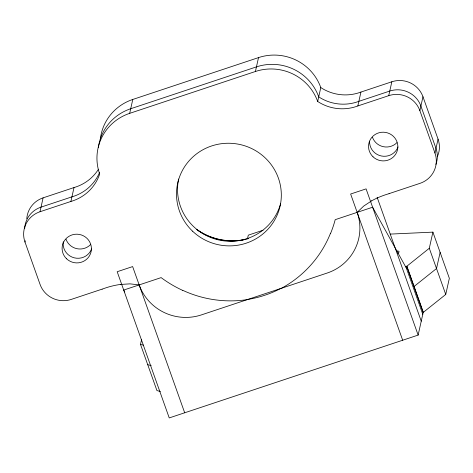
<?xml version="1.0" encoding="UTF-8"?>
<svg xmlns="http://www.w3.org/2000/svg" width="473" height="473" viewBox="0 0 473 473"><rect width="100%" height="100%" fill="white"/><g stroke="black" fill="none" stroke-linecap="round" stroke-linejoin="round"><path stroke-width="0.71" d="M102.121 289.139L71.216 299.427A24.46 23.898 12.6 0 1 40.081 284.444L24.998 242.081L25.294 240.763M24.998 242.081A24.46 23.898 12.6 0 1 39.998 211.744L43.102 197.85L74.007 187.562A43.753 42.753 12.6 0 0 98.473 169.257M39.998 211.744L70.903 201.457L74.007 187.562M70.903 201.457A43.753 42.753 12.6 0 0 99.685 174.023A48.926 47.803 12.6 0 1 129.679 113.349L132.783 99.454L258.518 57.605A48.926 47.803 12.6 0 1 320.789 87.576A43.753 42.753 12.6 0 0 360.934 92.064L391.839 81.776A24.46 23.898 12.6 0 1 422.974 96.764L438.057 139.127A24.46 23.898 12.6 0 1 437.525 156.273M160.412 391.508L156.935 390.568L140.499 344.391L141.593 339.478M129.679 113.349L255.414 71.494L258.518 57.605M247.491 238.741L248.29 235.158L263.018 230.256M389.048 193.64L419.953 183.358A24.46 23.898 12.6 0 0 434.953 153.016L419.87 110.652A24.46 23.898 12.6 0 0 388.735 95.67L357.83 105.958A43.753 42.753 12.6 0 1 317.679 101.464L320.789 87.576M357.83 105.958L360.934 92.064M388.735 95.67L391.839 81.776M419.87 110.652L422.974 96.764M422.785 314.285L406.348 268.108L406.762 266.252L405.42 266.701M434.953 153.016L438.057 139.127M406.756 266.269L423.199 312.446L445.743 294.443L429.301 248.266L432.907 232.131L390.172 234.1M184.689 412.781L132.641 266.583L117.186 271.727L169.239 417.925L418.138 335.085L423.199 312.428M440.127 252.405L436.52 268.54L413.976 286.543M445.743 294.443L449.35 278.307L432.907 232.131M405.432 266.89L406.875 266.216L429.301 248.266M371.624 200.854L363.702 206.08L357.162 212.365A48.926 47.803 12.6 0 1 327.168 273.039L201.433 314.888A48.926 47.803 12.6 0 1 139.168 284.917L130.016 283.859L120.444 284.45M140.499 344.391L143.278 345.142M147.718 364.665L151.189 365.605M406.348 268.108L372.618 207.221L335.209 219.667A117.789 115.087 12.6 0 1 330.651 233.284M124.789 292.001L123.719 290.061L161.122 277.616A116.997 114.312 12.6 0 0 182.755 290.428M406.875 266.216L423.311 312.393M377.123 197.271L421.242 321.191M418.138 335.085L366.084 188.881L350.635 194.025L402.683 340.229M397.19 250.992A14.675 2.661 -19.6 0 1 397.852 253.357M330.509 233.23A111.681 109.115 12.6 0 1 280.696 288.701M280.607 288.542A107.59 105.118 12.6 0 1 248 299.391M435.911 164.403A24.46 23.898 12.6 0 0 435.982 148.404L420.899 106.041A24.46 23.898 12.6 0 0 389.77 91.058L358.859 101.34A43.753 42.753 12.6 0 1 318.713 96.853A48.926 47.803 12.6 0 0 256.449 66.882L130.714 108.731A48.926 47.803 12.6 0 0 98.372 147.499M99.626 172.326A43.753 42.753 12.6 0 1 71.937 196.845L41.027 207.127A24.46 23.898 12.6 0 0 24.679 228.589M91.585 248.928A14.675 14.338 12.6 0 1 74.261 257.832A14.675 14.338 12.6 0 1 63.276 241.78M398.018 146.932A14.675 14.338 12.6 0 1 381.409 156.001A14.675 14.338 12.6 0 1 369.573 141.22M248.018 299.51A110.984 108.435 12.6 0 1 182.797 290.339M371.607 200.83A83.283 81.374 12.6 0 1 389.06 193.676M255.414 71.494A48.926 47.803 12.6 0 1 317.679 101.464M102.138 289.174A83.283 81.374 12.6 0 1 120.444 284.427M100.282 139.677A48.926 47.803 12.6 0 1 132.783 99.454M26.79 218.709A24.46 23.898 12.6 0 1 43.102 197.85M90.52 244.618A14.675 14.338 12.6 0 1 66.025 239.261M396.953 142.621A14.675 14.338 12.6 0 1 372.458 137.265M243.625 239.864A60.106 58.729 12.6 0 1 196.762 229.606M248.715 238.534A60.106 58.723 12.6 0 1 196.762 229.435M280.655 203.408A52.468 51.261 12.6 0 1 218.006 239.811A52.468 51.261 12.6 0 1 178.623 179.042M66.592 258.79A14.675 14.338 12.6 0 0 90.993 252.133A14.675 14.338 12.6 0 0 72.694 234.714A14.675 14.338 12.6 0 0 66.592 258.79M373.026 156.799A14.675 14.338 12.6 0 0 397.421 150.136A14.675 14.338 12.6 0 0 379.127 132.724A14.675 14.338 12.6 0 0 373.026 156.799M192.576 231.196A52.468 51.261 12.6 0 0 279.791 207.387A52.468 51.261 12.6 0 0 214.375 145.122A52.468 51.261 12.6 0 0 192.576 231.196"/></g></svg>
